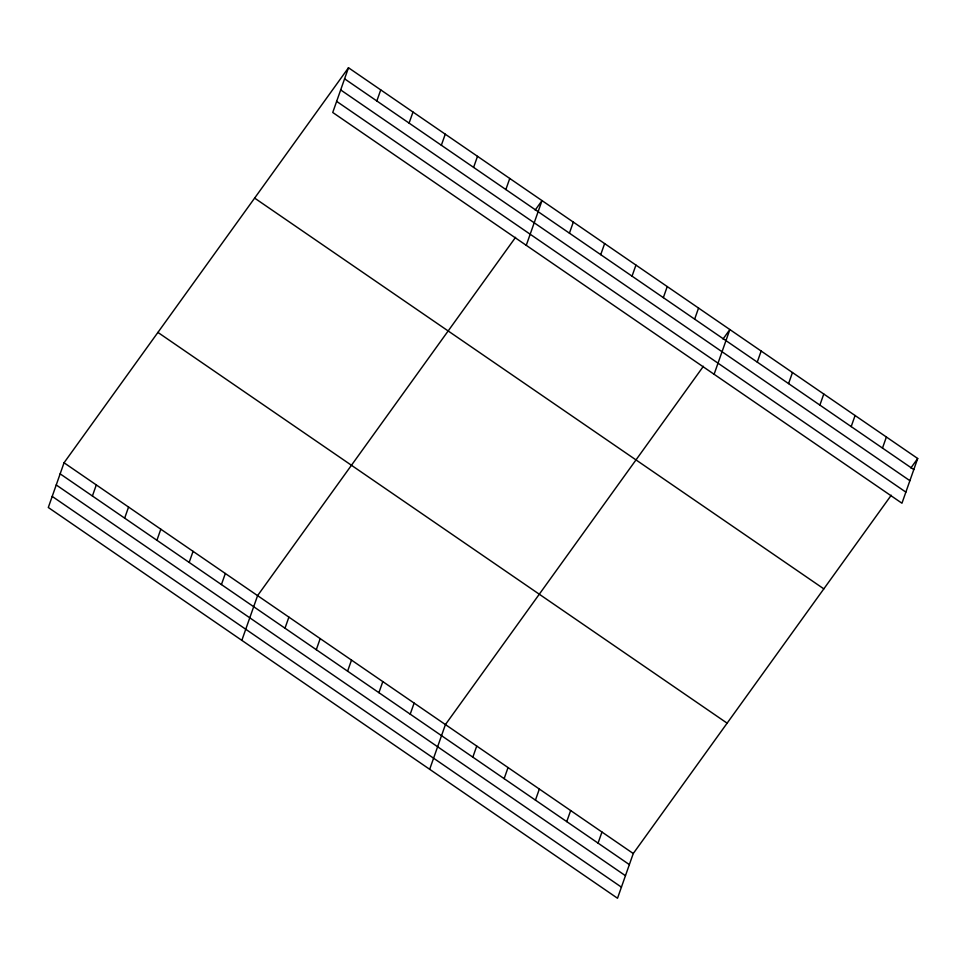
<?xml version="1.0" encoding="UTF-8"?>
<svg xmlns="http://www.w3.org/2000/svg" width="966" height="966" viewBox="0 0 966 966"><rect width="100%" height="100%" fill="white"/><g stroke="black" fill="none" stroke-linecap="round" stroke-linejoin="round"><path stroke-width="1.45" d="M348.485 67.753L332.739 112.479L901.954 503.226L917.7 458.5L348.485 67.753L64.046 462.774L48.3 507.5L617.515 898.247L633.261 853.521L891.244 495.232M92.41 495.993L96.31 484.92M124.662 518.138L128.563 507.065M156.915 540.284L160.815 529.199M189.167 562.417L193.067 551.345M376.837 100.971L380.737 89.886M221.431 584.563L225.332 573.49M409.089 123.105L412.989 112.032M241.838 640.361L257.584 595.636L515.566 237.334M441.353 145.25L445.254 134.177M284.994 628.202L288.894 617.117M473.606 167.396L477.506 156.323M316.293 649.695L320.193 638.611M505.858 189.541L509.758 178.456M347.603 671.177L351.503 660.104M526.265 245.328L542.023 200.602L535.188 210.081M378.913 692.67L382.814 681.598M569.421 233.168L573.321 222.095M410.212 714.164L414.124 703.091M600.731 254.662L604.631 243.589M429.677 769.31L445.423 724.585L703.405 366.283M632.042 276.155L635.942 265.082M472.833 757.151L476.733 746.066M663.34 297.649L667.24 286.564M504.143 778.644L508.044 767.559M694.651 319.142L698.551 308.057M535.442 800.126L539.342 789.053M714.103 374.277L729.861 329.551L723.027 339.03M566.752 821.619L570.652 810.546M757.259 362.117L761.16 351.044M598.063 843.113L601.963 832.04M788.57 383.611L792.47 372.538M819.88 405.104L823.781 394.019M851.191 426.598L855.091 415.513M882.489 448.079L886.39 437.006M910.878 467.979L917.7 458.5M344.584 78.826L913.8 469.573M340.672 89.935L909.887 480.682M336.639 101.37L905.854 492.117M254.626 198.102L823.841 588.862M157.917 332.413L727.132 723.172M64.046 462.774L633.261 853.521M60.146 473.847L629.361 864.606M56.233 484.956L625.461 875.703M52.212 496.403L621.428 887.15"/></g></svg>
